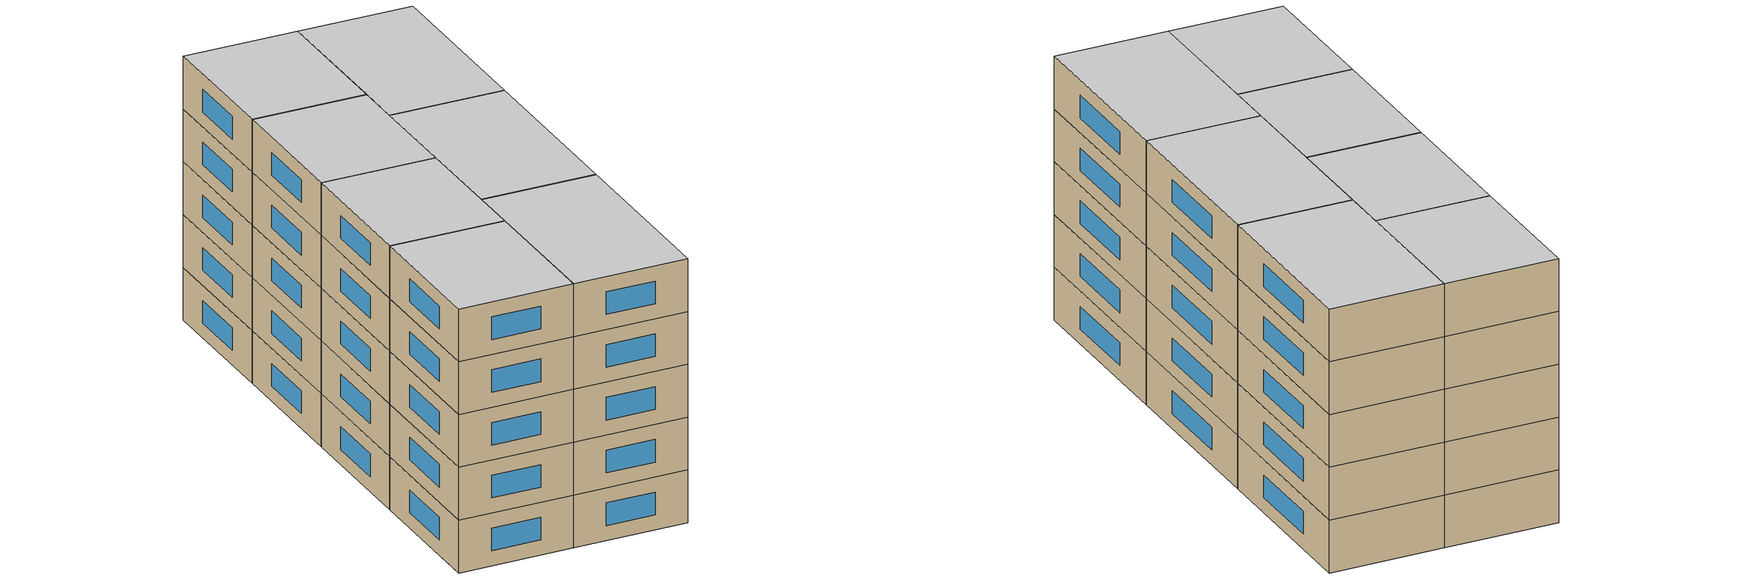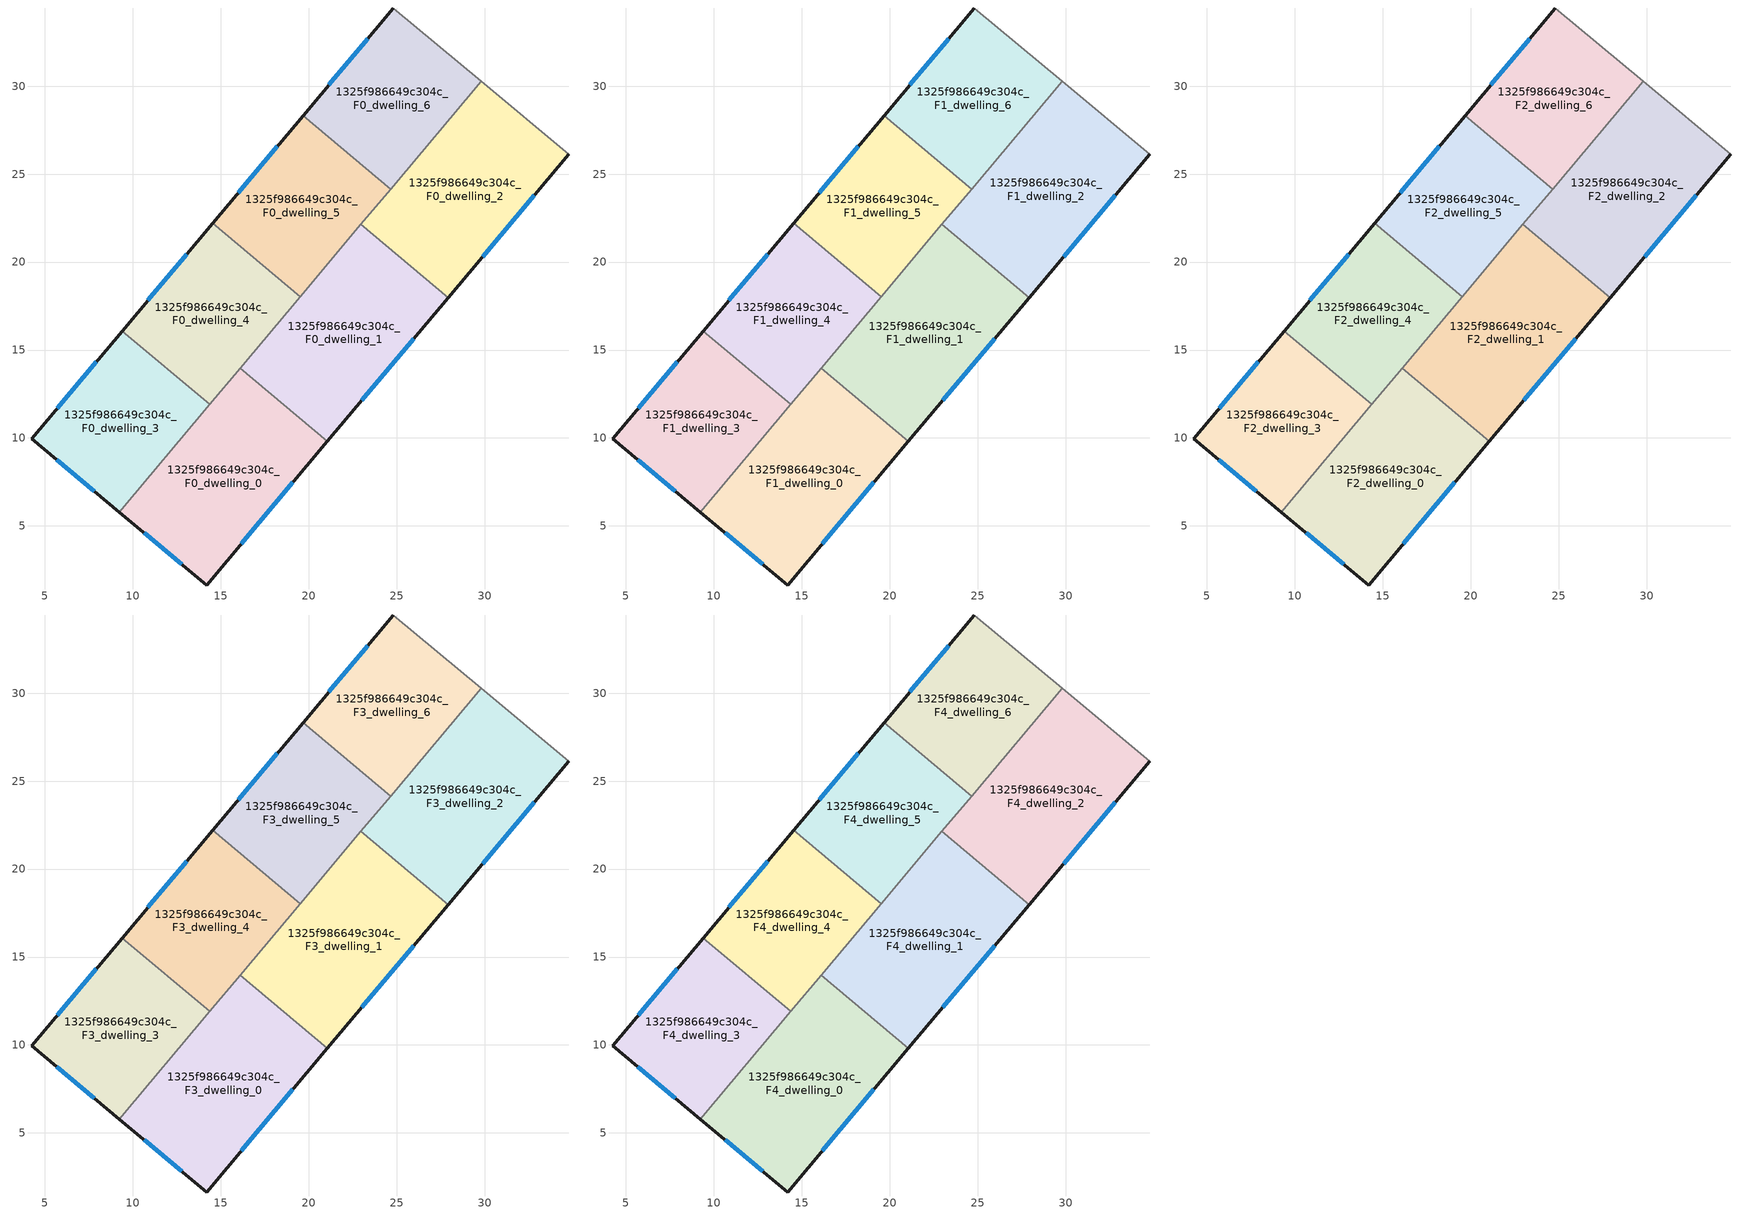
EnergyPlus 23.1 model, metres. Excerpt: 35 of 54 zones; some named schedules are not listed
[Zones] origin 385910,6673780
1325f986649c304c_F0_dwelling_0
 floor ground (EU_floor_Construction): 21.07,9.81 14.2,1.64 9.23,5.79 16.11,13.98 z0
 wall outside (EU_wall_Construction): 9.23,5.79 14.2,1.64 21.07,9.81 z0:3
 wall to 1325f986649c304c_F0_dwelling_1 (EU_wall_Construction): 21.07,9.81 16.11,13.98 z0:3
 wall to 1325f986649c304c_F0_dwelling_3 (EU_wall_Construction): 14.37,11.91 9.23,5.79 z0:3
 wall to 1325f986649c304c_F0_dwelling_4 (EU_wall_Construction): 16.11,13.98 14.37,11.91 z0:3
 window (EU_Window_Construction): 16.16,3.98 19.11,7.48 / 10.65,4.6 12.78,2.83 z0.86:2.14
1325f986649c304c_F0_dwelling_1
 floor ground (EU_floor_Construction): 27.94,17.97 21.07,9.81 16.11,13.98 22.96,22.14 z0
 wall outside (EU_wall_Construction): 21.07,9.81 27.94,17.97 z0:3
 wall to 1325f986649c304c_F0_dwelling_2 (EU_wall_Construction): 27.94,17.97 22.96,22.14 z0:3
 wall to 1325f986649c304c_F0_dwelling_5 (EU_wall_Construction): 22.96,22.14 19.51,18.03 z0:3
 wall to 1325f986649c304c_F0_dwelling_4 (EU_wall_Construction): 19.51,18.03 16.11,13.98 z0:3
 window (EU_Window_Construction): 23.03,12.14 25.98,15.64 z0.86:2.14
1325f986649c304c_F0_dwelling_2
 floor ground (EU_floor_Construction): 34.8,26.12 27.94,17.97 22.96,22.14 29.8,30.29 z0
 wall outside (EU_wall_Construction): 27.94,17.97 34.8,26.12 z0:3
 wall adiabatic (EU_wall_Construction): 34.8,26.12 29.8,30.29 z0:3
 wall to 1325f986649c304c_F0_dwelling_6 (EU_wall_Construction): 29.8,30.29 24.65,24.16 z0:3
 wall to 1325f986649c304c_F0_dwelling_5 (EU_wall_Construction): 24.65,24.15 22.96,22.14 z0:3
 window (EU_Window_Construction): 29.9,20.3 32.84,23.79 z0.86:2.14
1325f986649c304c_F0_dwelling_3
 floor ground (EU_floor_Construction): 14.37,11.91 9.23,5.79 4.25,9.95 9.4,16.08 z0
 wall outside (EU_wall_Construction): 9.4,16.08 4.25,9.95 9.23,5.79 z0:3
 wall to 1325f986649c304c_F0_dwelling_4 (EU_wall_Construction): 14.37,11.91 9.4,16.08 z0:3
 window (EU_Window_Construction): 5.67,8.76 7.81,6.98 / 7.93,14.33 5.72,11.7 z0.86:2.14
1325f986649c304c_F0_dwelling_4
 floor ground (EU_floor_Construction): 19.51,18.03 14.37,11.91 9.4,16.08 14.54,22.2 z0
 wall outside (EU_wall_Construction): 14.54,22.2 9.4,16.08 z0:3
 wall to 1325f986649c304c_F0_dwelling_5 (EU_wall_Construction): 19.51,18.03 14.54,22.2 z0:3
 window (EU_Window_Construction): 13.07,20.45 10.87,17.83 z0.86:2.14
1325f986649c304c_F0_dwelling_5
 floor ground (EU_floor_Construction): 24.65,24.16 19.51,18.03 14.54,22.2 19.68,28.33 z0
 wall outside (EU_wall_Construction): 19.68,28.33 14.54,22.2 z0:3
 wall to 1325f986649c304c_F0_dwelling_6 (EU_wall_Construction): 24.65,24.16 19.68,28.33 z0:3
 window (EU_Window_Construction): 18.22,26.58 16.01,23.95 z0.86:2.14
1325f986649c304c_F0_dwelling_6
 floor ground (EU_floor_Construction): 29.8,30.29 24.65,24.16 19.68,28.33 24.82,34.45 z0
 wall outside (EU_wall_Construction): 24.82,34.45 19.68,28.33 z0:3
 wall adiabatic (EU_wall_Construction): 29.8,30.29 24.82,34.45 z0:3
 window (EU_Window_Construction): 23.35,32.7 21.15,30.08 z0.86:2.14
1325f986649c304c_F1_dwelling_0
 floor to 1325f986649c304c_F0_dwelling_0 (EU_floor_Construction): 21.07,9.81 14.2,1.64 9.23,5.79 16.11,13.98 z3
 wall outside (EU_wall_Construction): 9.23,5.79 14.2,1.64 21.07,9.81 z3:6
 wall to 1325f986649c304c_F1_dwelling_1 (EU_wall_Construction): 21.07,9.81 16.11,13.98 z3:6
 wall to 1325f986649c304c_F1_dwelling_3 (EU_wall_Construction): 14.37,11.91 9.23,5.79 z3:6
 wall to 1325f986649c304c_F1_dwelling_4 (EU_wall_Construction): 16.11,13.98 14.37,11.91 z3:6
 window (EU_Window_Construction): 16.16,3.98 19.11,7.48 / 10.65,4.6 12.78,2.83 z3.86:5.14
1325f986649c304c_F1_dwelling_1
 floor to 1325f986649c304c_F0_dwelling_1 (EU_floor_Construction): 27.94,17.97 21.07,9.81 16.11,13.98 22.96,22.14 z3
 wall outside (EU_wall_Construction): 21.07,9.81 27.94,17.97 z3:6
 wall to 1325f986649c304c_F1_dwelling_2 (EU_wall_Construction): 27.94,17.97 22.96,22.14 z3:6
 wall to 1325f986649c304c_F1_dwelling_5 (EU_wall_Construction): 22.96,22.14 19.51,18.03 z3:6
 wall to 1325f986649c304c_F1_dwelling_4 (EU_wall_Construction): 19.51,18.03 16.11,13.98 z3:6
 window (EU_Window_Construction): 23.03,12.14 25.98,15.64 z3.86:5.14
1325f986649c304c_F1_dwelling_2
 floor to 1325f986649c304c_F0_dwelling_2 (EU_floor_Construction): 34.8,26.12 27.94,17.97 22.96,22.14 29.8,30.29 z3
 wall outside (EU_wall_Construction): 27.94,17.97 34.8,26.12 z3:6
 wall adiabatic (EU_wall_Construction): 34.8,26.12 29.8,30.29 z3:6
 wall to 1325f986649c304c_F1_dwelling_6 (EU_wall_Construction): 29.8,30.29 24.65,24.16 z3:6
 wall to 1325f986649c304c_F1_dwelling_5 (EU_wall_Construction): 24.65,24.15 22.96,22.14 z3:6
 window (EU_Window_Construction): 29.9,20.3 32.84,23.79 z3.86:5.14
1325f986649c304c_F1_dwelling_3
 floor to 1325f986649c304c_F0_dwelling_3 (EU_floor_Construction): 14.37,11.91 9.23,5.79 4.25,9.95 9.4,16.08 z3
 wall outside (EU_wall_Construction): 9.4,16.08 4.25,9.95 9.23,5.79 z3:6
 wall to 1325f986649c304c_F1_dwelling_4 (EU_wall_Construction): 14.37,11.91 9.4,16.08 z3:6
 window (EU_Window_Construction): 5.67,8.76 7.81,6.98 / 7.93,14.33 5.72,11.7 z3.86:5.14
1325f986649c304c_F1_dwelling_4
 floor to 1325f986649c304c_F0_dwelling_4 (EU_floor_Construction): 19.51,18.03 14.37,11.91 9.4,16.08 14.54,22.2 z3
 wall outside (EU_wall_Construction): 14.54,22.2 9.4,16.08 z3:6
 wall to 1325f986649c304c_F1_dwelling_5 (EU_wall_Construction): 19.51,18.03 14.54,22.2 z3:6
 window (EU_Window_Construction): 13.07,20.45 10.87,17.83 z3.86:5.14
1325f986649c304c_F1_dwelling_5
 floor to 1325f986649c304c_F0_dwelling_5 (EU_floor_Construction): 24.65,24.16 19.51,18.03 14.54,22.2 19.68,28.33 z3
 wall outside (EU_wall_Construction): 19.68,28.33 14.54,22.2 z3:6
 wall to 1325f986649c304c_F1_dwelling_6 (EU_wall_Construction): 24.65,24.16 19.68,28.33 z3:6
 window (EU_Window_Construction): 18.22,26.58 16.01,23.95 z3.86:5.14
1325f986649c304c_F1_dwelling_6
 floor to 1325f986649c304c_F0_dwelling_6 (EU_floor_Construction): 29.8,30.29 24.65,24.16 19.68,28.33 24.82,34.45 z3
 wall outside (EU_wall_Construction): 24.82,34.45 19.68,28.33 z3:6
 wall adiabatic (EU_wall_Construction): 29.8,30.29 24.82,34.45 z3:6
 window (EU_Window_Construction): 23.35,32.7 21.15,30.08 z3.86:5.14
1325f986649c304c_F2_dwelling_0
 floor to 1325f986649c304c_F1_dwelling_0 (EU_floor_Construction): 21.07,9.81 14.2,1.64 9.23,5.79 16.11,13.98 z6
 wall outside (EU_wall_Construction): 9.23,5.79 14.2,1.64 21.07,9.81 z6:9
 wall to 1325f986649c304c_F2_dwelling_1 (EU_wall_Construction): 21.07,9.81 16.11,13.98 z6:9
 wall to 1325f986649c304c_F2_dwelling_3 (EU_wall_Construction): 14.37,11.91 9.23,5.79 z6:9
 wall to 1325f986649c304c_F2_dwelling_4 (EU_wall_Construction): 16.11,13.98 14.37,11.91 z6:9
 window (EU_Window_Construction): 16.16,3.98 19.11,7.48 / 10.65,4.6 12.78,2.83 z6.86:8.14
1325f986649c304c_F2_dwelling_1
 floor to 1325f986649c304c_F1_dwelling_1 (EU_floor_Construction): 27.94,17.97 21.07,9.81 16.11,13.98 22.96,22.14 z6
 wall outside (EU_wall_Construction): 21.07,9.81 27.94,17.97 z6:9
 wall to 1325f986649c304c_F2_dwelling_2 (EU_wall_Construction): 27.94,17.97 22.96,22.14 z6:9
 wall to 1325f986649c304c_F2_dwelling_5 (EU_wall_Construction): 22.96,22.14 19.51,18.03 z6:9
 wall to 1325f986649c304c_F2_dwelling_4 (EU_wall_Construction): 19.51,18.03 16.11,13.98 z6:9
 window (EU_Window_Construction): 23.03,12.14 25.98,15.64 z6.86:8.14
1325f986649c304c_F2_dwelling_2
 floor to 1325f986649c304c_F1_dwelling_2 (EU_floor_Construction): 34.8,26.12 27.94,17.97 22.96,22.14 29.8,30.29 z6
 wall outside (EU_wall_Construction): 27.94,17.97 34.8,26.12 z6:9
 wall adiabatic (EU_wall_Construction): 34.8,26.12 29.8,30.29 z6:9
 wall to 1325f986649c304c_F2_dwelling_6 (EU_wall_Construction): 29.8,30.29 24.65,24.16 z6:9
 wall to 1325f986649c304c_F2_dwelling_5 (EU_wall_Construction): 24.65,24.15 22.96,22.14 z6:9
 window (EU_Window_Construction): 29.9,20.3 32.84,23.79 z6.86:8.14
1325f986649c304c_F2_dwelling_3
 floor to 1325f986649c304c_F1_dwelling_3 (EU_floor_Construction): 14.37,11.91 9.23,5.79 4.25,9.95 9.4,16.08 z6
 wall outside (EU_wall_Construction): 9.4,16.08 4.25,9.95 9.23,5.79 z6:9
 wall to 1325f986649c304c_F2_dwelling_4 (EU_wall_Construction): 14.37,11.91 9.4,16.08 z6:9
 window (EU_Window_Construction): 5.67,8.76 7.81,6.98 / 7.93,14.33 5.72,11.7 z6.86:8.14
1325f986649c304c_F2_dwelling_4
 floor to 1325f986649c304c_F1_dwelling_4 (EU_floor_Construction): 19.51,18.03 14.37,11.91 9.4,16.08 14.54,22.2 z6
 wall outside (EU_wall_Construction): 14.54,22.2 9.4,16.08 z6:9
 wall to 1325f986649c304c_F2_dwelling_5 (EU_wall_Construction): 19.51,18.03 14.54,22.2 z6:9
 window (EU_Window_Construction): 13.07,20.45 10.87,17.83 z6.86:8.14
1325f986649c304c_F2_dwelling_5
 floor to 1325f986649c304c_F1_dwelling_5 (EU_floor_Construction): 24.65,24.16 19.51,18.03 14.54,22.2 19.68,28.33 z6
 wall outside (EU_wall_Construction): 19.68,28.33 14.54,22.2 z6:9
 wall to 1325f986649c304c_F2_dwelling_6 (EU_wall_Construction): 24.65,24.16 19.68,28.33 z6:9
 window (EU_Window_Construction): 18.22,26.58 16.01,23.95 z6.86:8.14
1325f986649c304c_F2_dwelling_6
 floor to 1325f986649c304c_F1_dwelling_6 (EU_floor_Construction): 29.8,30.29 24.65,24.16 19.68,28.33 24.82,34.45 z6
 wall outside (EU_wall_Construction): 24.82,34.45 19.68,28.33 z6:9
 wall adiabatic (EU_wall_Construction): 29.8,30.29 24.82,34.45 z6:9
 window (EU_Window_Construction): 23.35,32.7 21.15,30.08 z6.86:8.14
1325f986649c304c_F3_dwelling_0
 floor to 1325f986649c304c_F2_dwelling_0 (EU_floor_Construction): 21.07,9.81 14.2,1.64 9.23,5.79 16.11,13.98 z9
 wall outside (EU_wall_Construction): 9.23,5.79 14.2,1.64 21.07,9.81 z9:12
 wall to 1325f986649c304c_F3_dwelling_1 (EU_wall_Construction): 21.07,9.81 16.11,13.98 z9:12
 wall to 1325f986649c304c_F3_dwelling_3 (EU_wall_Construction): 14.37,11.91 9.23,5.79 z9:12
 wall to 1325f986649c304c_F3_dwelling_4 (EU_wall_Construction): 16.11,13.98 14.37,11.91 z9:12
 window (EU_Window_Construction): 16.16,3.98 19.11,7.48 / 10.65,4.6 12.78,2.83 z9.86:11.14
1325f986649c304c_F3_dwelling_1
 floor to 1325f986649c304c_F2_dwelling_1 (EU_floor_Construction): 27.94,17.97 21.07,9.81 16.11,13.98 22.96,22.14 z9
 wall outside (EU_wall_Construction): 21.07,9.81 27.94,17.97 z9:12
 wall to 1325f986649c304c_F3_dwelling_2 (EU_wall_Construction): 27.94,17.97 22.96,22.14 z9:12
 wall to 1325f986649c304c_F3_dwelling_5 (EU_wall_Construction): 22.96,22.14 19.51,18.03 z9:12
 wall to 1325f986649c304c_F3_dwelling_4 (EU_wall_Construction): 19.51,18.03 16.11,13.98 z9:12
 window (EU_Window_Construction): 23.03,12.14 25.98,15.64 z9.86:11.14
1325f986649c304c_F3_dwelling_2
 floor to 1325f986649c304c_F2_dwelling_2 (EU_floor_Construction): 34.8,26.12 27.94,17.97 22.96,22.14 29.8,30.29 z9
 wall outside (EU_wall_Construction): 27.94,17.97 34.8,26.12 z9:12
 wall adiabatic (EU_wall_Construction): 34.8,26.12 29.8,30.29 z9:12
 wall to 1325f986649c304c_F3_dwelling_6 (EU_wall_Construction): 29.8,30.29 24.65,24.16 z9:12
 wall to 1325f986649c304c_F3_dwelling_5 (EU_wall_Construction): 24.65,24.15 22.96,22.14 z9:12
 window (EU_Window_Construction): 29.9,20.3 32.84,23.79 z9.86:11.14
1325f986649c304c_F3_dwelling_3
 floor to 1325f986649c304c_F2_dwelling_3 (EU_floor_Construction): 14.37,11.91 9.23,5.79 4.25,9.95 9.4,16.08 z9
 wall outside (EU_wall_Construction): 9.4,16.08 4.25,9.95 9.23,5.79 z9:12
 wall to 1325f986649c304c_F3_dwelling_4 (EU_wall_Construction): 14.37,11.91 9.4,16.08 z9:12
 window (EU_Window_Construction): 5.67,8.76 7.81,6.98 / 7.93,14.33 5.72,11.7 z9.86:11.14
1325f986649c304c_F3_dwelling_4
 floor to 1325f986649c304c_F2_dwelling_4 (EU_floor_Construction): 19.51,18.03 14.37,11.91 9.4,16.08 14.54,22.2 z9
 wall outside (EU_wall_Construction): 14.54,22.2 9.4,16.08 z9:12
 wall to 1325f986649c304c_F3_dwelling_5 (EU_wall_Construction): 19.51,18.03 14.54,22.2 z9:12
 window (EU_Window_Construction): 13.07,20.45 10.87,17.83 z9.86:11.14
1325f986649c304c_F3_dwelling_5
 floor to 1325f986649c304c_F2_dwelling_5 (EU_floor_Construction): 24.65,24.16 19.51,18.03 14.54,22.2 19.68,28.33 z9
 wall outside (EU_wall_Construction): 19.68,28.33 14.54,22.2 z9:12
 wall to 1325f986649c304c_F3_dwelling_6 (EU_wall_Construction): 24.65,24.16 19.68,28.33 z9:12
 window (EU_Window_Construction): 18.22,26.58 16.01,23.95 z9.86:11.14
1325f986649c304c_F3_dwelling_6
 floor to 1325f986649c304c_F2_dwelling_6 (EU_floor_Construction): 29.8,30.29 24.65,24.16 19.68,28.33 24.82,34.45 z9
 wall outside (EU_wall_Construction): 24.82,34.45 19.68,28.33 z9:12
 wall adiabatic (EU_wall_Construction): 29.8,30.29 24.82,34.45 z9:12
 window (EU_Window_Construction): 23.35,32.7 21.15,30.08 z9.86:11.14
1325f986649c304c_F4_dwelling_0
 floor to 1325f986649c304c_F3_dwelling_0 (EU_floor_Construction): 21.07,9.81 14.2,1.64 9.23,5.79 16.11,13.98 z12
 wall outside (EU_wall_Construction): 9.23,5.79 14.2,1.64 21.07,9.81 z12:15
 wall to 1325f986649c304c_F4_dwelling_1 (EU_wall_Construction): 21.07,9.81 16.11,13.98 z12:15
 wall to 1325f986649c304c_F4_dwelling_3 (EU_wall_Construction): 14.37,11.91 9.23,5.79 z12:15
 wall to 1325f986649c304c_F4_dwelling_4 (EU_wall_Construction): 16.11,13.98 14.37,11.91 z12:15
 window (EU_Window_Construction): 16.16,3.98 19.11,7.48 / 10.65,4.6 12.78,2.83 z12.86:14.14
 ceiling to 1325f986649c304c_F5_dwelling_0 (EU_floor_Construction): 14.2,1.64 21.07,9.81 16.11,13.98 9.23,5.79 z15
1325f986649c304c_F4_dwelling_1
 floor to 1325f986649c304c_F3_dwelling_1 (EU_floor_Construction): 27.94,17.97 21.07,9.81 16.11,13.98 22.96,22.14 z12
 wall outside (EU_wall_Construction): 21.07,9.81 27.94,17.97 z12:15
 wall to 1325f986649c304c_F4_dwelling_2 (EU_wall_Construction): 27.94,17.97 22.96,22.14 z12:15
 wall to 1325f986649c304c_F4_dwelling_5 (EU_wall_Construction): 22.96,22.14 19.51,18.03 z12:15
 wall to 1325f986649c304c_F4_dwelling_4 (EU_wall_Construction): 19.51,18.03 16.11,13.98 z12:15
 window (EU_Window_Construction): 23.03,12.14 25.98,15.64 z12.86:14.14
 ceiling to 1325f986649c304c_F5_dwelling_1 (EU_floor_Construction): 21.07,9.81 27.94,17.97 22.96,22.14 16.11,13.98 z15
1325f986649c304c_F4_dwelling_2
 floor to 1325f986649c304c_F3_dwelling_2 (EU_floor_Construction): 34.8,26.12 27.94,17.97 22.96,22.14 29.8,30.29 z12
 wall outside (EU_wall_Construction): 27.94,17.97 34.8,26.12 z12:15
 wall adiabatic (EU_wall_Construction): 34.8,26.12 29.8,30.29 z12:15
 wall to 1325f986649c304c_F4_dwelling_6 (EU_wall_Construction): 29.8,30.29 24.65,24.16 z12:15
 wall to 1325f986649c304c_F4_dwelling_5 (EU_wall_Construction): 24.65,24.15 22.96,22.14 z12:15
 window (EU_Window_Construction): 29.9,20.3 32.84,23.79 z12.86:14.14
 ceiling to 1325f986649c304c_F5_dwelling_2 (EU_floor_Construction): 27.94,17.97 34.8,26.12 29.8,30.29 22.96,22.14 z15
1325f986649c304c_F4_dwelling_3
 floor to 1325f986649c304c_F3_dwelling_3 (EU_floor_Construction): 14.37,11.91 9.23,5.79 4.25,9.95 9.4,16.08 z12
 wall outside (EU_wall_Construction): 9.4,16.08 4.25,9.95 9.23,5.79 z12:15
 wall to 1325f986649c304c_F4_dwelling_4 (EU_wall_Construction): 14.37,11.91 9.4,16.08 z12:15
 window (EU_Window_Construction): 5.67,8.76 7.81,6.98 / 7.93,14.33 5.72,11.7 z12.86:14.14
 ceiling to 1325f986649c304c_F5_dwelling_3 (EU_floor_Construction): 9.23,5.79 14.37,11.91 9.4,16.08 4.25,9.95 z15
1325f986649c304c_F4_dwelling_4
 floor to 1325f986649c304c_F3_dwelling_4 (EU_floor_Construction): 19.51,18.03 14.37,11.91 9.4,16.08 14.54,22.2 z12
 wall outside (EU_wall_Construction): 14.54,22.2 9.4,16.08 z12:15
 wall to 1325f986649c304c_F4_dwelling_5 (EU_wall_Construction): 19.51,18.03 14.54,22.2 z12:15
 window (EU_Window_Construction): 13.07,20.45 10.87,17.83 z12.86:14.14
 ceiling to 1325f986649c304c_F5_dwelling_4 (EU_floor_Construction): 14.37,11.91 19.51,18.03 14.54,22.2 9.4,16.08 z15
1325f986649c304c_F4_dwelling_5
 floor to 1325f986649c304c_F3_dwelling_5 (EU_floor_Construction): 24.65,24.16 19.51,18.03 14.54,22.2 19.68,28.33 z12
 wall outside (EU_wall_Construction): 19.68,28.33 14.54,22.2 z12:15
 wall to 1325f986649c304c_F4_dwelling_6 (EU_wall_Construction): 24.65,24.16 19.68,28.33 z12:15
 window (EU_Window_Construction): 18.22,26.58 16.01,23.95 z12.86:14.14
 ceiling to 1325f986649c304c_F5_dwelling_5 (EU_floor_Construction): 19.51,18.03 24.65,24.16 19.68,28.33 14.54,22.2 z15
1325f986649c304c_F4_dwelling_6
 floor to 1325f986649c304c_F3_dwelling_6 (EU_floor_Construction): 29.8,30.29 24.65,24.16 19.68,28.33 24.82,34.45 z12
 wall outside (EU_wall_Construction): 24.82,34.45 19.68,28.33 z12:15
 wall adiabatic (EU_wall_Construction): 29.8,30.29 24.82,34.45 z12:15
 window (EU_Window_Construction): 23.35,32.7 21.15,30.08 z12.86:14.14
 ceiling to 1325f986649c304c_F5_dwelling_6 (EU_floor_Construction): 24.65,24.16 29.8,30.29 24.82,34.45 19.68,28.33 z15
[Building]
EU S2 Campaign: North Axis=0; Terrain=City; Solar Distribution=FullExterior
[Site:Location]
Helsinki-Vantaa.AP: Latitude=60.317; Longitude=24.963; Time Zone=2; Elevation=54.6
[SizingPeriod:WeatherFileDays]
AnnualSizingPeriod: Begin Month=1; Begin Day of Month=1; End Month=12; End Day of Month=31; Day of Week for Start Day=Monday; Use Weather File Daylight Saving Period=No; Use Weather File Rain and Snow Indicators=No
[MATERIAL]
EU_InternalMass_Material: Roughness=MediumRough; Thickness=0.1; Conductivity=1; Density=1800; Specific Heat=900; Thermal Absorptance=0.9; Solar Absorptance=0.7; Visible Absorptance=0.7
[MATERIAL:NOMASS] Roughness=MediumRough; Thermal Absorptance=0.9; Solar Absorptance=0.7; Visible Absorptance=0.7
Name | Thermal Resistance
EU_wall_NoMass | 1.10183
EU_floor_NoMass | 1.70606
[WINDOWMATERIAL:SIMPLEGLAZINGSYSTEM]
EU_Window_SimpleGlazing: UFactor=3.11035; Solar Heat Gain Coefficient=0.8; Visible Transmittance=0.8
[CONSTRUCTION]
EU_wall_Construction: EU_wall_NoMass
EU_floor_Construction: EU_floor_NoMass
EU_Window_Construction: EU_Window_SimpleGlazing
EU_InternalMass_Construction: EU_InternalMass_Material
[ZONE] Type=1; Multiplier=1; Ceiling Height=autocalculate; Floor Area=autocalculate; Part of Total Floor Area=Yes
Name | Volume
1325f986649c304c_F0_dwelling_0; 1325f986649c304c_F1_dwelling_0; 1325f986649c304c_F2_dwelling_0; 1325f986649c304c_F3_dwelling_0; 1325f986649c304c_F4_dwelling_0 | 207.604
1325f986649c304c_F0_dwelling_1; 1325f986649c304c_F1_dwelling_1; 1325f986649c304c_F2_dwelling_1; 1325f986649c304c_F3_dwelling_1; 1325f986649c304c_F4_dwelling_1 | 207.579
1325f986649c304c_F0_dwelling_2; 1325f986649c304c_F1_dwelling_2; 1325f986649c304c_F2_dwelling_2; 1325f986649c304c_F3_dwelling_2; 1325f986649c304c_F4_dwelling_2 | 207.593
1325f986649c304c_F0_dwelling_3; 1325f986649c304c_F1_dwelling_3; 1325f986649c304c_F2_dwelling_3; 1325f986649c304c_F3_dwelling_3; 1325f986649c304c_F4_dwelling_3 | 155.708
1325f986649c304c_F0_dwelling_4; 1325f986649c304c_F1_dwelling_4; 1325f986649c304c_F2_dwelling_4; 1325f986649c304c_F3_dwelling_4; 1325f986649c304c_F4_dwelling_4 | 155.703
1325f986649c304c_F0_dwelling_5; 1325f986649c304c_F1_dwelling_5; 1325f986649c304c_F2_dwelling_5; 1325f986649c304c_F3_dwelling_5; 1325f986649c304c_F4_dwelling_5 | 155.688
1325f986649c304c_F0_dwelling_6; 1325f986649c304c_F1_dwelling_6; 1325f986649c304c_F2_dwelling_6; 1325f986649c304c_F3_dwelling_6; 1325f986649c304c_F4_dwelling_6 | 155.693
[INTERNALMASS] Construction=EU_InternalMass_Construction
Name | Zone or ZoneList | Surface Area
1325f986649c304c_F0_dwelling_0_EU_InternalMass | 1325f986649c304c_F0_dwelling_0 | 69.2014
1325f986649c304c_F0_dwelling_1_EU_InternalMass | 1325f986649c304c_F0_dwelling_1 | 69.1931
1325f986649c304c_F0_dwelling_2_EU_InternalMass | 1325f986649c304c_F0_dwelling_2 | 69.1979
1325f986649c304c_F0_dwelling_3_EU_InternalMass | 1325f986649c304c_F0_dwelling_3 | 51.9028
1325f986649c304c_F0_dwelling_4_EU_InternalMass | 1325f986649c304c_F0_dwelling_4 | 51.9011
1325f986649c304c_F0_dwelling_5_EU_InternalMass | 1325f986649c304c_F0_dwelling_5 | 51.8961
1325f986649c304c_F0_dwelling_6_EU_InternalMass | 1325f986649c304c_F0_dwelling_6 | 51.8977
1325f986649c304c_F1_dwelling_0_EU_InternalMass | 1325f986649c304c_F1_dwelling_0 | 69.2014
1325f986649c304c_F1_dwelling_1_EU_InternalMass | 1325f986649c304c_F1_dwelling_1 | 69.1931
1325f986649c304c_F1_dwelling_2_EU_InternalMass | 1325f986649c304c_F1_dwelling_2 | 69.1979
1325f986649c304c_F1_dwelling_3_EU_InternalMass | 1325f986649c304c_F1_dwelling_3 | 51.9028
1325f986649c304c_F1_dwelling_4_EU_InternalMass | 1325f986649c304c_F1_dwelling_4 | 51.9011
1325f986649c304c_F1_dwelling_5_EU_InternalMass | 1325f986649c304c_F1_dwelling_5 | 51.8961
1325f986649c304c_F1_dwelling_6_EU_InternalMass | 1325f986649c304c_F1_dwelling_6 | 51.8977
1325f986649c304c_F2_dwelling_0_EU_InternalMass | 1325f986649c304c_F2_dwelling_0 | 69.2014
1325f986649c304c_F2_dwelling_1_EU_InternalMass | 1325f986649c304c_F2_dwelling_1 | 69.1931
1325f986649c304c_F2_dwelling_2_EU_InternalMass | 1325f986649c304c_F2_dwelling_2 | 69.1979
1325f986649c304c_F2_dwelling_3_EU_InternalMass | 1325f986649c304c_F2_dwelling_3 | 51.9028
1325f986649c304c_F2_dwelling_4_EU_InternalMass | 1325f986649c304c_F2_dwelling_4 | 51.9011
1325f986649c304c_F2_dwelling_5_EU_InternalMass | 1325f986649c304c_F2_dwelling_5 | 51.8961
1325f986649c304c_F2_dwelling_6_EU_InternalMass | 1325f986649c304c_F2_dwelling_6 | 51.8977
1325f986649c304c_F3_dwelling_0_EU_InternalMass | 1325f986649c304c_F3_dwelling_0 | 69.2014
1325f986649c304c_F3_dwelling_1_EU_InternalMass | 1325f986649c304c_F3_dwelling_1 | 69.1931
1325f986649c304c_F3_dwelling_2_EU_InternalMass | 1325f986649c304c_F3_dwelling_2 | 69.1979
1325f986649c304c_F3_dwelling_3_EU_InternalMass | 1325f986649c304c_F3_dwelling_3 | 51.9028
1325f986649c304c_F3_dwelling_4_EU_InternalMass | 1325f986649c304c_F3_dwelling_4 | 51.9011
1325f986649c304c_F3_dwelling_5_EU_InternalMass | 1325f986649c304c_F3_dwelling_5 | 51.8961
1325f986649c304c_F3_dwelling_6_EU_InternalMass | 1325f986649c304c_F3_dwelling_6 | 51.8977
1325f986649c304c_F4_dwelling_0_EU_InternalMass | 1325f986649c304c_F4_dwelling_0 | 69.2014
1325f986649c304c_F4_dwelling_1_EU_InternalMass | 1325f986649c304c_F4_dwelling_1 | 69.1931
1325f986649c304c_F4_dwelling_2_EU_InternalMass | 1325f986649c304c_F4_dwelling_2 | 69.1979
1325f986649c304c_F4_dwelling_3_EU_InternalMass | 1325f986649c304c_F4_dwelling_3 | 51.9028
1325f986649c304c_F4_dwelling_4_EU_InternalMass | 1325f986649c304c_F4_dwelling_4 | 51.9011
1325f986649c304c_F4_dwelling_5_EU_InternalMass | 1325f986649c304c_F4_dwelling_5 | 51.8961
1325f986649c304c_F4_dwelling_6_EU_InternalMass | 1325f986649c304c_F4_dwelling_6 | 51.8977
[OTHEREQUIPMENT] Fuel Type=Electricity; Design Level Calculation Method=Watts/Area; Power per Zone Floor Area=1; Fraction Latent=0; Fraction Radiant=0; Fraction Lost=0; Carbon Dioxide Generation Rate=0; EndUse Subcategory=EU_Step8_InternalGains
Name | Zone or ZoneList or Space or SpaceList | Schedule
EU_Step8_InternalGain_1325f986649c304c_F0_dwelling_0_f000 | 1325f986649c304c_F0_dwelling_0 | EU_Step8_GainSchedule_1325f986649c304c_F0_dwelling_0_f000
EU_Step8_InternalGain_1325f986649c304c_F0_dwelling_1_f000 | 1325f986649c304c_F0_dwelling_1 | EU_Step8_GainSchedule_1325f986649c304c_F0_dwelling_1_f000
EU_Step8_InternalGain_1325f986649c304c_F0_dwelling_2_f000 | 1325f986649c304c_F0_dwelling_2 | EU_Step8_GainSchedule_1325f986649c304c_F0_dwelling_2_f000
EU_Step8_InternalGain_1325f986649c304c_F0_dwelling_3_f000 | 1325f986649c304c_F0_dwelling_3 | EU_Step8_GainSchedule_1325f986649c304c_F0_dwelling_3_f000
EU_Step8_InternalGain_1325f986649c304c_F0_dwelling_4_f000 | 1325f986649c304c_F0_dwelling_4 | EU_Step8_GainSchedule_1325f986649c304c_F0_dwelling_4_f000
EU_Step8_InternalGain_1325f986649c304c_F0_dwelling_5_f000 | 1325f986649c304c_F0_dwelling_5 | EU_Step8_GainSchedule_1325f986649c304c_F0_dwelling_5_f000
EU_Step8_InternalGain_1325f986649c304c_F0_dwelling_6_f000 | 1325f986649c304c_F0_dwelling_6 | EU_Step8_GainSchedule_1325f986649c304c_F0_dwelling_6_f000
EU_Step8_InternalGain_1325f986649c304c_F1_dwelling_0_f000 | 1325f986649c304c_F1_dwelling_0 | EU_Step8_GainSchedule_1325f986649c304c_F1_dwelling_0_f000
EU_Step8_InternalGain_1325f986649c304c_F1_dwelling_1_f000 | 1325f986649c304c_F1_dwelling_1 | EU_Step8_GainSchedule_1325f986649c304c_F1_dwelling_1_f000
EU_Step8_InternalGain_1325f986649c304c_F1_dwelling_2_f000 | 1325f986649c304c_F1_dwelling_2 | EU_Step8_GainSchedule_1325f986649c304c_F1_dwelling_2_f000
EU_Step8_InternalGain_1325f986649c304c_F1_dwelling_3_f000 | 1325f986649c304c_F1_dwelling_3 | EU_Step8_GainSchedule_1325f986649c304c_F1_dwelling_3_f000
EU_Step8_InternalGain_1325f986649c304c_F1_dwelling_4_f000 | 1325f986649c304c_F1_dwelling_4 | EU_Step8_GainSchedule_1325f986649c304c_F1_dwelling_4_f000
EU_Step8_InternalGain_1325f986649c304c_F1_dwelling_5_f000 | 1325f986649c304c_F1_dwelling_5 | EU_Step8_GainSchedule_1325f986649c304c_F1_dwelling_5_f000
EU_Step8_InternalGain_1325f986649c304c_F1_dwelling_6_f000 | 1325f986649c304c_F1_dwelling_6 | EU_Step8_GainSchedule_1325f986649c304c_F1_dwelling_6_f000
EU_Step8_InternalGain_1325f986649c304c_F2_dwelling_0_f000 | 1325f986649c304c_F2_dwelling_0 | EU_Step8_GainSchedule_1325f986649c304c_F2_dwelling_0_f000
EU_Step8_InternalGain_1325f986649c304c_F2_dwelling_1_f000 | 1325f986649c304c_F2_dwelling_1 | EU_Step8_GainSchedule_1325f986649c304c_F2_dwelling_1_f000
EU_Step8_InternalGain_1325f986649c304c_F2_dwelling_2_f000 | 1325f986649c304c_F2_dwelling_2 | EU_Step8_GainSchedule_1325f986649c304c_F2_dwelling_2_f000
EU_Step8_InternalGain_1325f986649c304c_F2_dwelling_3_f000 | 1325f986649c304c_F2_dwelling_3 | EU_Step8_GainSchedule_1325f986649c304c_F2_dwelling_3_f000
EU_Step8_InternalGain_1325f986649c304c_F2_dwelling_4_f000 | 1325f986649c304c_F2_dwelling_4 | EU_Step8_GainSchedule_1325f986649c304c_F2_dwelling_4_f000
EU_Step8_InternalGain_1325f986649c304c_F2_dwelling_5_f000 | 1325f986649c304c_F2_dwelling_5 | EU_Step8_GainSchedule_1325f986649c304c_F2_dwelling_5_f000
EU_Step8_InternalGain_1325f986649c304c_F2_dwelling_6_f000 | 1325f986649c304c_F2_dwelling_6 | EU_Step8_GainSchedule_1325f986649c304c_F2_dwelling_6_f000
EU_Step8_InternalGain_1325f986649c304c_F3_dwelling_0_f000 | 1325f986649c304c_F3_dwelling_0 | EU_Step8_GainSchedule_1325f986649c304c_F3_dwelling_0_f000
EU_Step8_InternalGain_1325f986649c304c_F3_dwelling_1_f000 | 1325f986649c304c_F3_dwelling_1 | EU_Step8_GainSchedule_1325f986649c304c_F3_dwelling_1_f000
EU_Step8_InternalGain_1325f986649c304c_F3_dwelling_2_f000 | 1325f986649c304c_F3_dwelling_2 | EU_Step8_GainSchedule_1325f986649c304c_F3_dwelling_2_f000
EU_Step8_InternalGain_1325f986649c304c_F3_dwelling_3_f000 | 1325f986649c304c_F3_dwelling_3 | EU_Step8_GainSchedule_1325f986649c304c_F3_dwelling_3_f000
EU_Step8_InternalGain_1325f986649c304c_F3_dwelling_4_f000 | 1325f986649c304c_F3_dwelling_4 | EU_Step8_GainSchedule_1325f986649c304c_F3_dwelling_4_f000
EU_Step8_InternalGain_1325f986649c304c_F3_dwelling_5_f000 | 1325f986649c304c_F3_dwelling_5 | EU_Step8_GainSchedule_1325f986649c304c_F3_dwelling_5_f000
EU_Step8_InternalGain_1325f986649c304c_F3_dwelling_6_f000 | 1325f986649c304c_F3_dwelling_6 | EU_Step8_GainSchedule_1325f986649c304c_F3_dwelling_6_f000
EU_Step8_InternalGain_1325f986649c304c_F4_dwelling_0_f000 | 1325f986649c304c_F4_dwelling_0 | EU_Step8_GainSchedule_1325f986649c304c_F4_dwelling_0_f000
EU_Step8_InternalGain_1325f986649c304c_F4_dwelling_1_f000 | 1325f986649c304c_F4_dwelling_1 | EU_Step8_GainSchedule_1325f986649c304c_F4_dwelling_1_f000
EU_Step8_InternalGain_1325f986649c304c_F4_dwelling_2_f000 | 1325f986649c304c_F4_dwelling_2 | EU_Step8_GainSchedule_1325f986649c304c_F4_dwelling_2_f000
EU_Step8_InternalGain_1325f986649c304c_F4_dwelling_3_f000 | 1325f986649c304c_F4_dwelling_3 | EU_Step8_GainSchedule_1325f986649c304c_F4_dwelling_3_f000
EU_Step8_InternalGain_1325f986649c304c_F4_dwelling_4_f000 | 1325f986649c304c_F4_dwelling_4 | EU_Step8_GainSchedule_1325f986649c304c_F4_dwelling_4_f000
EU_Step8_InternalGain_1325f986649c304c_F4_dwelling_5_f000 | 1325f986649c304c_F4_dwelling_5 | EU_Step8_GainSchedule_1325f986649c304c_F4_dwelling_5_f000
EU_Step8_InternalGain_1325f986649c304c_F4_dwelling_6_f000 | 1325f986649c304c_F4_dwelling_6 | EU_Step8_GainSchedule_1325f986649c304c_F4_dwelling_6_f000
[ZONEVENTILATION:DESIGNFLOWRATE] Schedule=EU_AlwaysOn; Design Flow Rate Calculation Method=AirChanges/Hour; Air Changes per Hour=0.756316; Ventilation Type=Natural; Fan Pressure Rise=0; Fan Total Efficiency=1; Constant Term Coefficient=1; Temperature Term Coefficient=0; Velocity Term Coefficient=0; Velocity Squared Term Coefficient=0; Minimum Indoor Temperature=-100; Maximum Indoor Temperature=100; Delta Temperature=-100; Minimum Outdoor Temperature=-100; Maximum Outdoor Temperature=100; Maximum Wind Speed=40
Name | Zone or ZoneList or Space or SpaceList
EU_ConstantAir_1325f986649c304c_F0_dwelling_0 | 1325f986649c304c_F0_dwelling_0
EU_ConstantAir_1325f986649c304c_F0_dwelling_1 | 1325f986649c304c_F0_dwelling_1
EU_ConstantAir_1325f986649c304c_F0_dwelling_2 | 1325f986649c304c_F0_dwelling_2
EU_ConstantAir_1325f986649c304c_F0_dwelling_3 | 1325f986649c304c_F0_dwelling_3
EU_ConstantAir_1325f986649c304c_F0_dwelling_4 | 1325f986649c304c_F0_dwelling_4
EU_ConstantAir_1325f986649c304c_F0_dwelling_5 | 1325f986649c304c_F0_dwelling_5
EU_ConstantAir_1325f986649c304c_F0_dwelling_6 | 1325f986649c304c_F0_dwelling_6
EU_ConstantAir_1325f986649c304c_F1_dwelling_0 | 1325f986649c304c_F1_dwelling_0
EU_ConstantAir_1325f986649c304c_F1_dwelling_1 | 1325f986649c304c_F1_dwelling_1
EU_ConstantAir_1325f986649c304c_F1_dwelling_2 | 1325f986649c304c_F1_dwelling_2
EU_ConstantAir_1325f986649c304c_F1_dwelling_3 | 1325f986649c304c_F1_dwelling_3
EU_ConstantAir_1325f986649c304c_F1_dwelling_4 | 1325f986649c304c_F1_dwelling_4
EU_ConstantAir_1325f986649c304c_F1_dwelling_5 | 1325f986649c304c_F1_dwelling_5
EU_ConstantAir_1325f986649c304c_F1_dwelling_6 | 1325f986649c304c_F1_dwelling_6
EU_ConstantAir_1325f986649c304c_F2_dwelling_0 | 1325f986649c304c_F2_dwelling_0
EU_ConstantAir_1325f986649c304c_F2_dwelling_1 | 1325f986649c304c_F2_dwelling_1
EU_ConstantAir_1325f986649c304c_F2_dwelling_2 | 1325f986649c304c_F2_dwelling_2
EU_ConstantAir_1325f986649c304c_F2_dwelling_3 | 1325f986649c304c_F2_dwelling_3
EU_ConstantAir_1325f986649c304c_F2_dwelling_4 | 1325f986649c304c_F2_dwelling_4
EU_ConstantAir_1325f986649c304c_F2_dwelling_5 | 1325f986649c304c_F2_dwelling_5
EU_ConstantAir_1325f986649c304c_F2_dwelling_6 | 1325f986649c304c_F2_dwelling_6
EU_ConstantAir_1325f986649c304c_F3_dwelling_0 | 1325f986649c304c_F3_dwelling_0
EU_ConstantAir_1325f986649c304c_F3_dwelling_1 | 1325f986649c304c_F3_dwelling_1
EU_ConstantAir_1325f986649c304c_F3_dwelling_2 | 1325f986649c304c_F3_dwelling_2
EU_ConstantAir_1325f986649c304c_F3_dwelling_3 | 1325f986649c304c_F3_dwelling_3
EU_ConstantAir_1325f986649c304c_F3_dwelling_4 | 1325f986649c304c_F3_dwelling_4
EU_ConstantAir_1325f986649c304c_F3_dwelling_5 | 1325f986649c304c_F3_dwelling_5
EU_ConstantAir_1325f986649c304c_F3_dwelling_6 | 1325f986649c304c_F3_dwelling_6
EU_ConstantAir_1325f986649c304c_F4_dwelling_0 | 1325f986649c304c_F4_dwelling_0
EU_ConstantAir_1325f986649c304c_F4_dwelling_1 | 1325f986649c304c_F4_dwelling_1
EU_ConstantAir_1325f986649c304c_F4_dwelling_2 | 1325f986649c304c_F4_dwelling_2
EU_ConstantAir_1325f986649c304c_F4_dwelling_3 | 1325f986649c304c_F4_dwelling_3
EU_ConstantAir_1325f986649c304c_F4_dwelling_4 | 1325f986649c304c_F4_dwelling_4
EU_ConstantAir_1325f986649c304c_F4_dwelling_5 | 1325f986649c304c_F4_dwelling_5
EU_ConstantAir_1325f986649c304c_F4_dwelling_6 | 1325f986649c304c_F4_dwelling_6
[HVACTEMPLATE:ZONE:IDEALLOADSAIRSYSTEM] System Availability Schedule=EU_AlwaysOn; Maximum Heating Supply Air Temperature=50; Minimum Cooling Supply Air Temperature=13; Maximum Heating Supply Air Humidity Ratio=0.0156; Minimum Cooling Supply Air Humidity Ratio=0.0077; Heating Limit=NoLimit; Cooling Limit=NoLimit; Heating Availability Schedule=EU_AlwaysOn; Cooling Availability Schedule=EU_CoolingOff; Dehumidification Control Type=ConstantSensibleHeatRatio; Cooling Sensible Heat Ratio=0.7; Dehumidification Setpoint=60; Humidification Control Type=None; Humidification Setpoint=30; Outdoor Air Method=None; Outdoor Air Flow Rate per Person=0.00944; Outdoor Air Flow Rate per Zone Floor Area=0; Outdoor Air Flow Rate per Zone=0; Demand Controlled Ventilation Type=None; Outdoor Air Economizer Type=NoEconomizer; Heat Recovery Type=None; Sensible Heat Recovery Effectiveness=0.7; Latent Heat Recovery Effectiveness=0.65
Name | Template Thermostat
1325f986649c304c_F0_dwelling_0 | EU_HeatOnly_1325f986649c304c_F0_dwelling_0
1325f986649c304c_F0_dwelling_1 | EU_HeatOnly_1325f986649c304c_F0_dwelling_1
1325f986649c304c_F0_dwelling_2 | EU_HeatOnly_1325f986649c304c_F0_dwelling_2
1325f986649c304c_F0_dwelling_3 | EU_HeatOnly_1325f986649c304c_F0_dwelling_3
1325f986649c304c_F0_dwelling_4 | EU_HeatOnly_1325f986649c304c_F0_dwelling_4
1325f986649c304c_F0_dwelling_5 | EU_HeatOnly_1325f986649c304c_F0_dwelling_5
1325f986649c304c_F0_dwelling_6 | EU_HeatOnly_1325f986649c304c_F0_dwelling_6
1325f986649c304c_F1_dwelling_0 | EU_HeatOnly_1325f986649c304c_F1_dwelling_0
1325f986649c304c_F1_dwelling_1 | EU_HeatOnly_1325f986649c304c_F1_dwelling_1
1325f986649c304c_F1_dwelling_2 | EU_HeatOnly_1325f986649c304c_F1_dwelling_2
1325f986649c304c_F1_dwelling_3 | EU_HeatOnly_1325f986649c304c_F1_dwelling_3
1325f986649c304c_F1_dwelling_4 | EU_HeatOnly_1325f986649c304c_F1_dwelling_4
1325f986649c304c_F1_dwelling_5 | EU_HeatOnly_1325f986649c304c_F1_dwelling_5
1325f986649c304c_F1_dwelling_6 | EU_HeatOnly_1325f986649c304c_F1_dwelling_6
1325f986649c304c_F2_dwelling_0 | EU_HeatOnly_1325f986649c304c_F2_dwelling_0
1325f986649c304c_F2_dwelling_1 | EU_HeatOnly_1325f986649c304c_F2_dwelling_1
1325f986649c304c_F2_dwelling_2 | EU_HeatOnly_1325f986649c304c_F2_dwelling_2
1325f986649c304c_F2_dwelling_3 | EU_HeatOnly_1325f986649c304c_F2_dwelling_3
1325f986649c304c_F2_dwelling_4 | EU_HeatOnly_1325f986649c304c_F2_dwelling_4
1325f986649c304c_F2_dwelling_5 | EU_HeatOnly_1325f986649c304c_F2_dwelling_5
1325f986649c304c_F2_dwelling_6 | EU_HeatOnly_1325f986649c304c_F2_dwelling_6
1325f986649c304c_F3_dwelling_0 | EU_HeatOnly_1325f986649c304c_F3_dwelling_0
1325f986649c304c_F3_dwelling_1 | EU_HeatOnly_1325f986649c304c_F3_dwelling_1
1325f986649c304c_F3_dwelling_2 | EU_HeatOnly_1325f986649c304c_F3_dwelling_2
1325f986649c304c_F3_dwelling_3 | EU_HeatOnly_1325f986649c304c_F3_dwelling_3
1325f986649c304c_F3_dwelling_4 | EU_HeatOnly_1325f986649c304c_F3_dwelling_4
1325f986649c304c_F3_dwelling_5 | EU_HeatOnly_1325f986649c304c_F3_dwelling_5
1325f986649c304c_F3_dwelling_6 | EU_HeatOnly_1325f986649c304c_F3_dwelling_6
1325f986649c304c_F4_dwelling_0 | EU_HeatOnly_1325f986649c304c_F4_dwelling_0
1325f986649c304c_F4_dwelling_1 | EU_HeatOnly_1325f986649c304c_F4_dwelling_1
1325f986649c304c_F4_dwelling_2 | EU_HeatOnly_1325f986649c304c_F4_dwelling_2
1325f986649c304c_F4_dwelling_3 | EU_HeatOnly_1325f986649c304c_F4_dwelling_3
1325f986649c304c_F4_dwelling_4 | EU_HeatOnly_1325f986649c304c_F4_dwelling_4
1325f986649c304c_F4_dwelling_5 | EU_HeatOnly_1325f986649c304c_F4_dwelling_5
1325f986649c304c_F4_dwelling_6 | EU_HeatOnly_1325f986649c304c_F4_dwelling_6
[SIZING:ZONE] Zone Cooling Design Supply Air Temperature Input Method=SupplyAirTemperature; Zone Cooling Design Supply Air Temperature=13; Zone Heating Design Supply Air Temperature Input Method=SupplyAirTemperature; Zone Heating Design Supply Air Temperature=50; Zone Cooling Design Supply Air Humidity Ratio=0.008; Zone Heating Design Supply Air Humidity Ratio=0.008; Cooling Design Air Flow Method=DesignDay; Cooling Design Air Flow Rate=0; Cooling Minimum Air Flow per Zone Floor Area=0.000762; Cooling Minimum Air Flow=0; Cooling Minimum Air Flow Fraction=0.2; Heating Design Air Flow Method=DesignDay; Heating Design Air Flow Rate=0; Heating Maximum Air Flow per Zone Floor Area=0.002032; Heating Maximum Air Flow=0.141576; Heating Maximum Air Flow Fraction=0.3; Account for Dedicated Outdoor Air System=No; Dedicated Outdoor Air System Control Strategy=NeutralSupplyAir; Dedicated Outdoor Air Low Setpoint Temperature for Design=autosize; Dedicated Outdoor Air High Setpoint Temperature for Design=autosize; Zone Load Sizing Method=Sensible Load Only No Latent Load; Zone Latent Cooling Design Supply Air Humidity Ratio Input Method=HumidityRatioDifference; Zone Cooling Design Supply Air Humidity Ratio Difference=0.005; Zone Latent Heating Design Supply Air Humidity Ratio Input Method=HumidityRatioDifference; Zone Humidification Design Supply Air Humidity Ratio Difference=0.005
1325f986649c304c_F0_dwelling_0; 1325f986649c304c_F0_dwelling_1; 1325f986649c304c_F0_dwelling_2; 1325f986649c304c_F0_dwelling_3; 1325f986649c304c_F0_dwelling_4; 1325f986649c304c_F0_dwelling_5; 1325f986649c304c_F0_dwelling_6; 1325f986649c304c_F1_dwelling_0; 1325f986649c304c_F1_dwelling_1; 1325f986649c304c_F1_dwelling_2; 1325f986649c304c_F1_dwelling_3; 1325f986649c304c_F1_dwelling_4; 1325f986649c304c_F1_dwelling_5; 1325f986649c304c_F1_dwelling_6; 1325f986649c304c_F2_dwelling_0; 1325f986649c304c_F2_dwelling_1; 1325f986649c304c_F2_dwelling_2; 1325f986649c304c_F2_dwelling_3; 1325f986649c304c_F2_dwelling_4; 1325f986649c304c_F2_dwelling_5; 1325f986649c304c_F2_dwelling_6; 1325f986649c304c_F3_dwelling_0; 1325f986649c304c_F3_dwelling_1; 1325f986649c304c_F3_dwelling_2; 1325f986649c304c_F3_dwelling_3; 1325f986649c304c_F3_dwelling_4; 1325f986649c304c_F3_dwelling_5; 1325f986649c304c_F3_dwelling_6; 1325f986649c304c_F4_dwelling_0; 1325f986649c304c_F4_dwelling_1; 1325f986649c304c_F4_dwelling_2; 1325f986649c304c_F4_dwelling_3; 1325f986649c304c_F4_dwelling_4; 1325f986649c304c_F4_dwelling_5; 1325f986649c304c_F4_dwelling_6
[SCHEDULE:FILE] Column Number=1; Rows to Skip at Top=0; Number of Hours of Data=8760; Column Separator=Comma; Interpolate to Timestep=No; Minutes per Item=60; Adjust Schedule for Daylight Savings=Yes
Name | File
EU_Step8_GainSchedule_1325f986649c304c_F0_dwelling_0_f000 | ../../schedules/1325f986649c304c/1325f986649c304c_F0_dwelling_0_f000_gain.csv
EU_Step8_GainSchedule_1325f986649c304c_F0_dwelling_1_f000 | ../../schedules/1325f986649c304c/1325f986649c304c_F0_dwelling_1_f000_gain.csv
EU_Step8_GainSchedule_1325f986649c304c_F0_dwelling_2_f000 | ../../schedules/1325f986649c304c/1325f986649c304c_F0_dwelling_2_f000_gain.csv
EU_Step8_GainSchedule_1325f986649c304c_F0_dwelling_3_f000 | ../../schedules/1325f986649c304c/1325f986649c304c_F0_dwelling_3_f000_gain.csv
EU_Step8_GainSchedule_1325f986649c304c_F0_dwelling_4_f000 | ../../schedules/1325f986649c304c/1325f986649c304c_F0_dwelling_4_f000_gain.csv
EU_Step8_GainSchedule_1325f986649c304c_F0_dwelling_5_f000 | ../../schedules/1325f986649c304c/1325f986649c304c_F0_dwelling_5_f000_gain.csv
EU_Step8_GainSchedule_1325f986649c304c_F0_dwelling_6_f000 | ../../schedules/1325f986649c304c/1325f986649c304c_F0_dwelling_6_f000_gain.csv
EU_Step8_GainSchedule_1325f986649c304c_F1_dwelling_0_f000 | ../../schedules/1325f986649c304c/1325f986649c304c_F1_dwelling_0_f000_gain.csv
EU_Step8_GainSchedule_1325f986649c304c_F1_dwelling_1_f000 | ../../schedules/1325f986649c304c/1325f986649c304c_F1_dwelling_1_f000_gain.csv
EU_Step8_GainSchedule_1325f986649c304c_F1_dwelling_2_f000 | ../../schedules/1325f986649c304c/1325f986649c304c_F1_dwelling_2_f000_gain.csv
EU_Step8_GainSchedule_1325f986649c304c_F1_dwelling_3_f000 | ../../schedules/1325f986649c304c/1325f986649c304c_F1_dwelling_3_f000_gain.csv
EU_Step8_GainSchedule_1325f986649c304c_F1_dwelling_4_f000 | ../../schedules/1325f986649c304c/1325f986649c304c_F1_dwelling_4_f000_gain.csv
EU_Step8_GainSchedule_1325f986649c304c_F1_dwelling_5_f000 | ../../schedules/1325f986649c304c/1325f986649c304c_F1_dwelling_5_f000_gain.csv
EU_Step8_GainSchedule_1325f986649c304c_F1_dwelling_6_f000 | ../../schedules/1325f986649c304c/1325f986649c304c_F1_dwelling_6_f000_gain.csv
EU_Step8_GainSchedule_1325f986649c304c_F2_dwelling_0_f000 | ../../schedules/1325f986649c304c/1325f986649c304c_F2_dwelling_0_f000_gain.csv
EU_Step8_GainSchedule_1325f986649c304c_F2_dwelling_1_f000 | ../../schedules/1325f986649c304c/1325f986649c304c_F2_dwelling_1_f000_gain.csv
EU_Step8_GainSchedule_1325f986649c304c_F2_dwelling_2_f000 | ../../schedules/1325f986649c304c/1325f986649c304c_F2_dwelling_2_f000_gain.csv
EU_Step8_GainSchedule_1325f986649c304c_F2_dwelling_3_f000 | ../../schedules/1325f986649c304c/1325f986649c304c_F2_dwelling_3_f000_gain.csv
EU_Step8_GainSchedule_1325f986649c304c_F2_dwelling_4_f000 | ../../schedules/1325f986649c304c/1325f986649c304c_F2_dwelling_4_f000_gain.csv
EU_Step8_GainSchedule_1325f986649c304c_F2_dwelling_5_f000 | ../../schedules/1325f986649c304c/1325f986649c304c_F2_dwelling_5_f000_gain.csv
EU_Step8_GainSchedule_1325f986649c304c_F2_dwelling_6_f000 | ../../schedules/1325f986649c304c/1325f986649c304c_F2_dwelling_6_f000_gain.csv
EU_Step8_GainSchedule_1325f986649c304c_F3_dwelling_0_f000 | ../../schedules/1325f986649c304c/1325f986649c304c_F3_dwelling_0_f000_gain.csv
EU_Step8_GainSchedule_1325f986649c304c_F3_dwelling_1_f000 | ../../schedules/1325f986649c304c/1325f986649c304c_F3_dwelling_1_f000_gain.csv
EU_Step8_GainSchedule_1325f986649c304c_F3_dwelling_2_f000 | ../../schedules/1325f986649c304c/1325f986649c304c_F3_dwelling_2_f000_gain.csv
EU_Step8_GainSchedule_1325f986649c304c_F3_dwelling_3_f000 | ../../schedules/1325f986649c304c/1325f986649c304c_F3_dwelling_3_f000_gain.csv
EU_Step8_GainSchedule_1325f986649c304c_F3_dwelling_4_f000 | ../../schedules/1325f986649c304c/1325f986649c304c_F3_dwelling_4_f000_gain.csv
EU_Step8_GainSchedule_1325f986649c304c_F3_dwelling_5_f000 | ../../schedules/1325f986649c304c/1325f986649c304c_F3_dwelling_5_f000_gain.csv
EU_Step8_GainSchedule_1325f986649c304c_F3_dwelling_6_f000 | ../../schedules/1325f986649c304c/1325f986649c304c_F3_dwelling_6_f000_gain.csv
EU_Step8_GainSchedule_1325f986649c304c_F4_dwelling_0_f000 | ../../schedules/1325f986649c304c/1325f986649c304c_F4_dwelling_0_f000_gain.csv
EU_Step8_GainSchedule_1325f986649c304c_F4_dwelling_1_f000 | ../../schedules/1325f986649c304c/1325f986649c304c_F4_dwelling_1_f000_gain.csv
EU_Step8_GainSchedule_1325f986649c304c_F4_dwelling_2_f000 | ../../schedules/1325f986649c304c/1325f986649c304c_F4_dwelling_2_f000_gain.csv
EU_Step8_GainSchedule_1325f986649c304c_F4_dwelling_3_f000 | ../../schedules/1325f986649c304c/1325f986649c304c_F4_dwelling_3_f000_gain.csv
EU_Step8_GainSchedule_1325f986649c304c_F4_dwelling_4_f000 | ../../schedules/1325f986649c304c/1325f986649c304c_F4_dwelling_4_f000_gain.csv
EU_Step8_GainSchedule_1325f986649c304c_F4_dwelling_5_f000 | ../../schedules/1325f986649c304c/1325f986649c304c_F4_dwelling_5_f000_gain.csv
